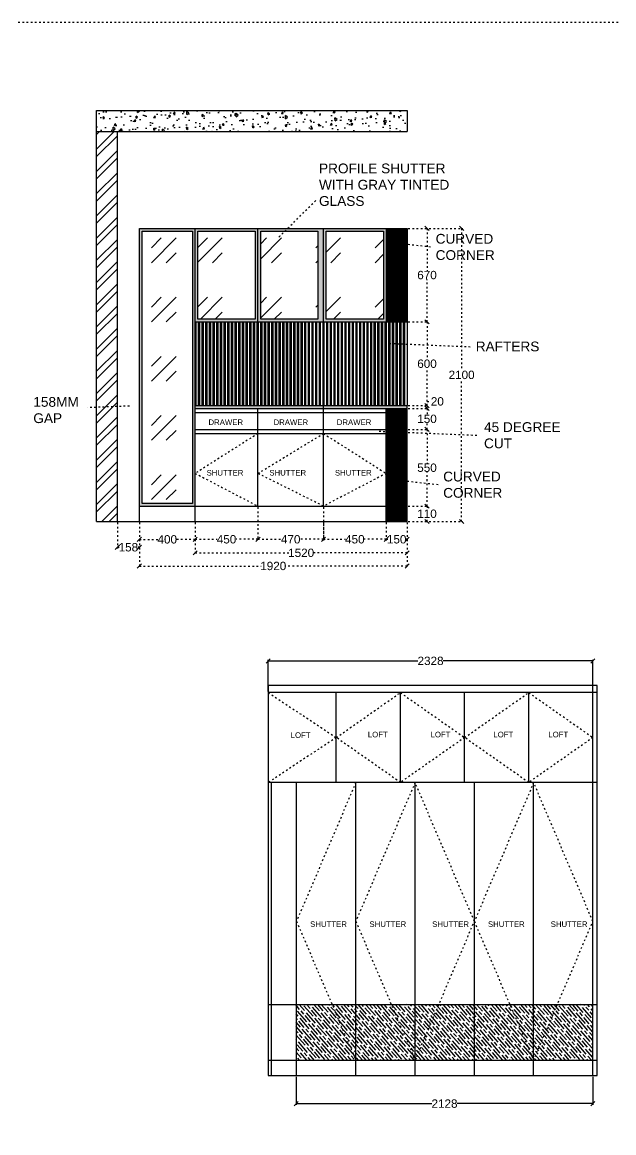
# Model space of a CAD drawing. Header units: millimetres. Extents: x 220712 to 1505573, y -354410 to 241923.
# Drawn here: x 329669 to 333911, y 90074 to 98031 of the extents above; entities that cross this region are included whole.
import ezdxf

# ---------------------------------------------------------------- set-up
doc = ezdxf.new("R2010")
doc.units = ezdxf.units.MM
doc.header["$MEASUREMENT"] = 0
doc.linetypes.add('ACAD_ISO03W100', pattern=[30, 12, -18])
doc.layers.add('Walls', color=253, linetype='Continuous')
doc.styles.get("Standard").update_dxf_attribs({"font": 'arial.ttf'})
doc.dimstyles.new('ISO-25', dxfattribs={"dimtxt": 70, "dimasz": 15, "dimexe": 1.25, "dimexo": 0.625, "dimtad": 1, "dimdec": 0, "dimtxsty": 'Standard', "dimblk": 'ARCHTICK', "dimcen": 0, "dimdle": 11, "dimclrd": 1, "dimclre": 1, "dimclrt": 1, "dimadec": 0, "dimazin": 0, "dimtfac": 1, "dimtdec": 0, "dimtmove": 0, "dimatfit": 3, "dimfxl": 1, "dimarcsym": 0})
doc.dimstyles.get("Standard").update_dxf_attribs({"dimtxt": 60, "dimasz": 30, "dimexe": 7.75, "dimexo": 8.13, "dimgap": 0.63, "dimtad": 0, "dimtih": 1, "dimtoh": 1, "dimdec": 0, "dimzin": 0, "dimtxsty": 'Standard', "dimblk": 'OBLIQUE', "dimcen": 2.25, "dimclrd": 1, "dimclre": 1, "dimclrt": 1, "dimadec": 0, "dimazin": 0, "dimtfac": 1, "dimtdec": 0, "dimtofl": 0, "dimtmove": 0, "dimatfit": 3, "dimfxl": 1, "dimtolj": 1, "dimtzin": 0, "dimlwd": 30, "dimarcsym": 0})

# ---------------------------------------------------------------- blocks, each defined once
blk = doc.blocks.new('_Oblique')
at = {"color": 0, "linetype": 'ByBlock', "lineweight": -2}
blk.add_line((-0.5, -0.5), (0.5, 0.5), dxfattribs=at)
blk = doc.blocks.new('*D2558')
at = {"layer": 'Defpoints', "color": 0, "linetype": 'ACAD_ISO03W100', "lineweight": -2, "transparency": 16777216}
for p in [(330509, 94454), (330909, 94454), (330909, 94325.5)]:
    blk.add_point(p, dxfattribs=at)
at = {"layer": 'Walls', "color": 1, "linetype": 'ACAD_ISO03W100', "lineweight": -2, "transparency": 16777216}
for p, q in [((330509, 94445.9), (330509, 94317.8)), ((330909, 94445.9), (330909, 94317.8))]:
    blk.add_line(p, q, dxfattribs=at)
at = {"layer": 'Walls', "color": 1, "linetype": 'ACAD_ISO03W100', "lineweight": 30, "transparency": 16777216}
for p, q in [((330509, 94325.5), (330641, 94325.5)), ((330909, 94325.5), (330777, 94325.5))]:
    blk.add_line(p, q, dxfattribs=at)
at = {"layer": 'Walls', "color": 1, "linetype": 'ACAD_ISO03W100', "lineweight": 30, "transparency": 16777216, "xscale": 30, "yscale": 30, "zscale": 30, "rotation": 180}
blk.add_blockref('_Oblique', (330509, 94325.5), dxfattribs=at)
at = {"layer": 'Walls', "color": 1, "linetype": 'ACAD_ISO03W100', "lineweight": 30, "transparency": 16777216, "xscale": 30, "yscale": 30, "zscale": 30}
blk.add_blockref('_Oblique', (330909, 94325.5), dxfattribs=at)
at = {"layer": 'Walls', "color": 1, "linetype": 'ACAD_ISO03W100', "lineweight": -2, "transparency": 16777216, "insert": (330709, 94325.5), "char_height": 60, "attachment_point": 5}
blk.add_mtext('\\A1;400', dxfattribs=at)
blk = doc.blocks.new('*D2559')
at = {"layer": 'Defpoints', "color": 0, "linetype": 'ACAD_ISO03W100', "lineweight": -2, "transparency": 16777216}
for p in [(331359, 94564), (330909, 94454), (331359, 94326.2)]:
    blk.add_point(p, dxfattribs=at)
at = {"layer": 'Walls', "color": 1, "linetype": 'ACAD_ISO03W100', "lineweight": -2, "transparency": 16777216}
for p, q in [((331359, 94555.9), (331359, 94318.5)), ((330909, 94445.9), (330909, 94318.5))]:
    blk.add_line(p, q, dxfattribs=at)
at = {"layer": 'Walls', "color": 1, "linetype": 'ACAD_ISO03W100', "lineweight": 30, "transparency": 16777216}
for p, q in [((330909, 94326.2), (331066, 94326.2)), ((331359, 94326.2), (331202, 94326.2))]:
    blk.add_line(p, q, dxfattribs=at)
at = {"layer": 'Walls', "color": 1, "linetype": 'ACAD_ISO03W100', "lineweight": 30, "transparency": 16777216, "xscale": 30, "yscale": 30, "zscale": 30, "rotation": 180}
blk.add_blockref('_Oblique', (330909, 94326.2), dxfattribs=at)
at = {"layer": 'Walls', "color": 1, "linetype": 'ACAD_ISO03W100', "lineweight": 30, "transparency": 16777216, "xscale": 30, "yscale": 30, "zscale": 30}
blk.add_blockref('_Oblique', (331359, 94326.2), dxfattribs=at)
at = {"layer": 'Walls', "color": 1, "linetype": 'ACAD_ISO03W100', "lineweight": -2, "transparency": 16777216, "insert": (331134, 94326.2), "char_height": 60, "attachment_point": 5}
blk.add_mtext('\\A1;450', dxfattribs=at)
blk = doc.blocks.new('*D2560')
at = {"layer": 'Defpoints', "color": 0, "linetype": 'ACAD_ISO03W100', "lineweight": -2, "transparency": 16777216}
for p in [(331359, 94564), (331829, 94564), (331829, 94326.2)]:
    blk.add_point(p, dxfattribs=at)
at = {"layer": 'Walls', "color": 1, "linetype": 'ACAD_ISO03W100', "lineweight": -2, "transparency": 16777216}
for p, q in [((331359, 94555.9), (331359, 94318.5)), ((331829, 94555.9), (331829, 94318.5))]:
    blk.add_line(p, q, dxfattribs=at)
at = {"layer": 'Walls', "color": 1, "linetype": 'ACAD_ISO03W100', "lineweight": 30, "transparency": 16777216}
for p, q in [((331359, 94326.2), (331526, 94326.2)), ((331829, 94326.2), (331662, 94326.2))]:
    blk.add_line(p, q, dxfattribs=at)
at = {"layer": 'Walls', "color": 1, "linetype": 'ACAD_ISO03W100', "lineweight": 30, "transparency": 16777216, "xscale": 30, "yscale": 30, "zscale": 30, "rotation": 180}
blk.add_blockref('_Oblique', (331359, 94326.2), dxfattribs=at)
at = {"layer": 'Walls', "color": 1, "linetype": 'ACAD_ISO03W100', "lineweight": 30, "transparency": 16777216, "xscale": 30, "yscale": 30, "zscale": 30}
blk.add_blockref('_Oblique', (331829, 94326.2), dxfattribs=at)
at = {"layer": 'Walls', "color": 1, "linetype": 'ACAD_ISO03W100', "lineweight": -2, "transparency": 16777216, "insert": (331594, 94326.2), "char_height": 60, "attachment_point": 5}
blk.add_mtext('\\A1;470', dxfattribs=at)
blk = doc.blocks.new('*D2561')
at = {"layer": 'Defpoints', "color": 0, "linetype": 'ACAD_ISO03W100', "lineweight": -2, "transparency": 16777216}
for p in [(331829, 94454), (332279, 94454), (332279, 94326.2)]:
    blk.add_point(p, dxfattribs=at)
at = {"layer": 'Walls', "color": 1, "linetype": 'ACAD_ISO03W100', "lineweight": -2, "transparency": 16777216}
for p, q in [((331829, 94445.9), (331829, 94318.5)), ((332279, 94445.9), (332279, 94318.5))]:
    blk.add_line(p, q, dxfattribs=at)
at = {"layer": 'Walls', "color": 1, "linetype": 'ACAD_ISO03W100', "lineweight": 30, "transparency": 16777216}
for p, q in [((331829, 94326.2), (331986, 94326.2)), ((332279, 94326.2), (332122, 94326.2))]:
    blk.add_line(p, q, dxfattribs=at)
at = {"layer": 'Walls', "color": 1, "linetype": 'ACAD_ISO03W100', "lineweight": 30, "transparency": 16777216, "xscale": 30, "yscale": 30, "zscale": 30, "rotation": 180}
blk.add_blockref('_Oblique', (331829, 94326.2), dxfattribs=at)
at = {"layer": 'Walls', "color": 1, "linetype": 'ACAD_ISO03W100', "lineweight": 30, "transparency": 16777216, "xscale": 30, "yscale": 30, "zscale": 30}
blk.add_blockref('_Oblique', (332279, 94326.2), dxfattribs=at)
at = {"layer": 'Walls', "color": 1, "linetype": 'ACAD_ISO03W100', "lineweight": -2, "transparency": 16777216, "insert": (332054, 94326.2), "char_height": 60, "attachment_point": 5}
blk.add_mtext('\\A1;450', dxfattribs=at)
blk = doc.blocks.new('*D2562')
at = {"layer": 'Defpoints', "color": 0, "linetype": 'ACAD_ISO03W100', "lineweight": -2, "transparency": 16777216}
for p in [(332279, 94564), (332571.5, 94564), (332279, 94454)]:
    blk.add_point(p, dxfattribs=at)
at = {"layer": 'Walls', "color": 1, "linetype": 'ACAD_ISO03W100', "lineweight": -2, "transparency": 16777216}
for p, q in [((332287.1, 94564), (332579.3, 94564)), ((332287.1, 94454), (332579.3, 94454))]:
    blk.add_line(p, q, dxfattribs=at)
at = {"layer": 'Walls', "color": 1, "linetype": 'ACAD_ISO03W100', "lineweight": 30, "transparency": 16777216}
for p, q in [((332571.5, 94564), (332571.5, 94540.3)), ((332571.5, 94454), (332571.5, 94477.7))]:
    blk.add_line(p, q, dxfattribs=at)
at = {"layer": 'Walls', "color": 1, "linetype": 'ACAD_ISO03W100', "lineweight": 30, "transparency": 16777216, "xscale": 30, "yscale": 30, "zscale": 30}
for p, rotation in [((332571.5, 94564), 90), ((332571.5, 94454), 270)]:
    blk.add_blockref('_Oblique', p, dxfattribs=dict(at, rotation=rotation))
at = {"layer": 'Walls', "color": 1, "linetype": 'ACAD_ISO03W100', "lineweight": -2, "transparency": 16777216, "insert": (332571.5, 94509), "char_height": 60, "attachment_point": 5}
blk.add_mtext('\\A1;110', dxfattribs=at)
blk = doc.blocks.new('*D2563')
at = {"layer": 'Defpoints', "color": 0, "linetype": 'ACAD_ISO03W100', "lineweight": -2, "transparency": 16777216}
for p in [(332279, 95114), (332571.5, 95114), (332279, 94564)]:
    blk.add_point(p, dxfattribs=at)
at = {"layer": 'Walls', "color": 1, "linetype": 'ACAD_ISO03W100', "lineweight": -2, "transparency": 16777216}
for p, q in [((332287.1, 95114), (332579.3, 95114)), ((332287.1, 94564), (332579.3, 94564))]:
    blk.add_line(p, q, dxfattribs=at)
at = {"layer": 'Walls', "color": 1, "linetype": 'ACAD_ISO03W100', "lineweight": 30, "transparency": 16777216}
for p, q in [((332571.5, 95114), (332571.5, 94870.3)), ((332571.5, 94564), (332571.5, 94807.7))]:
    blk.add_line(p, q, dxfattribs=at)
at = {"layer": 'Walls', "color": 1, "linetype": 'ACAD_ISO03W100', "lineweight": 30, "transparency": 16777216, "xscale": 30, "yscale": 30, "zscale": 30}
for p, rotation in [((332571.5, 95114), 90), ((332571.5, 94564), 270)]:
    blk.add_blockref('_Oblique', p, dxfattribs=dict(at, rotation=rotation))
at = {"layer": 'Walls', "color": 1, "linetype": 'ACAD_ISO03W100', "lineweight": -2, "transparency": 16777216, "insert": (332571.5, 94839), "char_height": 60, "attachment_point": 5}
blk.add_mtext('\\A1;550', dxfattribs=at)
blk = doc.blocks.new('*D2564')
at = {"layer": 'Defpoints', "color": 0, "linetype": 'ACAD_ISO03W100', "lineweight": -2, "transparency": 16777216}
for p in [(332279, 95264), (332571.5, 95264), (332279, 95114)]:
    blk.add_point(p, dxfattribs=at)
at = {"layer": 'Walls', "color": 1, "linetype": 'ACAD_ISO03W100', "lineweight": -2, "transparency": 16777216}
for p, q in [((332287.1, 95264), (332579.3, 95264)), ((332287.1, 95114), (332579.3, 95114))]:
    blk.add_line(p, q, dxfattribs=at)
at = {"layer": 'Walls', "color": 1, "linetype": 'ACAD_ISO03W100', "lineweight": 30, "transparency": 16777216}
for p, q in [((332571.5, 95264), (332571.5, 95220.3)), ((332571.5, 95114), (332571.5, 95157.7))]:
    blk.add_line(p, q, dxfattribs=at)
at = {"layer": 'Walls', "color": 1, "linetype": 'ACAD_ISO03W100', "lineweight": 30, "transparency": 16777216, "xscale": 30, "yscale": 30, "zscale": 30}
for p, rotation in [((332571.5, 95264), 90), ((332571.5, 95114), 270)]:
    blk.add_blockref('_Oblique', p, dxfattribs=dict(at, rotation=rotation))
at = {"layer": 'Walls', "color": 1, "linetype": 'ACAD_ISO03W100', "lineweight": -2, "transparency": 16777216, "insert": (332571.5, 95189), "char_height": 60, "attachment_point": 5}
blk.add_mtext('\\A1;150', dxfattribs=at)
blk = doc.blocks.new('*D2565')
at = {"layer": 'Defpoints', "color": 0, "linetype": 'ACAD_ISO03W100', "lineweight": -2, "transparency": 16777216}
for p in [(332429, 95284), (332429, 95264), (332571.5, 95284)]:
    blk.add_point(p, dxfattribs=at)
at = {"layer": 'Walls', "color": 1, "linetype": 'ACAD_ISO03W100', "lineweight": -2, "transparency": 16777216}
for p, q in [((332437.1, 95284), (332579.3, 95284)), ((332437.1, 95264), (332579.3, 95264))]:
    blk.add_line(p, q, dxfattribs=at)
at = {"layer": 'Walls', "color": 1, "linetype": 'ACAD_ISO03W100', "lineweight": 30, "transparency": 16777216}
for p, q in [((332571.5, 95284), (332571.5, 95314)), ((332571.5, 95314), (332601.5, 95314)), ((332571.5, 95264), (332571.5, 95284))]:
    blk.add_line(p, q, dxfattribs=at)
at = {"layer": 'Walls', "color": 1, "linetype": 'ACAD_ISO03W100', "lineweight": 30, "transparency": 16777216, "xscale": 30, "yscale": 30, "zscale": 30}
for p, rotation in [((332571.5, 95284), 90), ((332571.5, 95264), 270)]:
    blk.add_blockref('_Oblique', p, dxfattribs=dict(at, rotation=rotation))
at = {"layer": 'Walls', "color": 1, "linetype": 'ACAD_ISO03W100', "lineweight": -2, "transparency": 16777216, "insert": (332645.5, 95314), "char_height": 60, "attachment_point": 5}
blk.add_mtext('\\A1;20', dxfattribs=at)
blk = doc.blocks.new('*D2566')
at = {"layer": 'Defpoints', "color": 0, "linetype": 'ACAD_ISO03W100', "lineweight": -2, "transparency": 16777216}
for p in [(332429, 95884), (332571.5, 95884), (332429, 95284)]:
    blk.add_point(p, dxfattribs=at)
at = {"layer": 'Walls', "color": 1, "linetype": 'ACAD_ISO03W100', "lineweight": -2, "transparency": 16777216}
for p, q in [((332437.1, 95884), (332579.3, 95884)), ((332437.1, 95284), (332579.3, 95284))]:
    blk.add_line(p, q, dxfattribs=at)
at = {"layer": 'Walls', "color": 1, "linetype": 'ACAD_ISO03W100', "lineweight": 30, "transparency": 16777216}
for p, q in [((332571.5, 95884), (332571.5, 95615.3)), ((332571.5, 95284), (332571.5, 95552.7))]:
    blk.add_line(p, q, dxfattribs=at)
at = {"layer": 'Walls', "color": 1, "linetype": 'ACAD_ISO03W100', "lineweight": 30, "transparency": 16777216, "xscale": 30, "yscale": 30, "zscale": 30}
for p, rotation in [((332571.5, 95884), 90), ((332571.5, 95284), 270)]:
    blk.add_blockref('_Oblique', p, dxfattribs=dict(at, rotation=rotation))
at = {"layer": 'Walls', "color": 1, "linetype": 'ACAD_ISO03W100', "lineweight": -2, "transparency": 16777216, "insert": (332571.5, 95584), "char_height": 60, "attachment_point": 5}
blk.add_mtext('\\A1;600', dxfattribs=at)
blk = doc.blocks.new('*D2567')
at = {"layer": 'Defpoints', "color": 0, "linetype": 'ACAD_ISO03W100', "lineweight": -2, "transparency": 16777216}
for p in [(332429, 96554), (332571.5, 96554), (332429, 95884)]:
    blk.add_point(p, dxfattribs=at)
at = {"layer": 'Walls', "color": 1, "linetype": 'ACAD_ISO03W100', "lineweight": -2, "transparency": 16777216}
for p, q in [((332437.1, 96554), (332579.3, 96554)), ((332437.1, 95884), (332579.3, 95884))]:
    blk.add_line(p, q, dxfattribs=at)
at = {"layer": 'Walls', "color": 1, "linetype": 'ACAD_ISO03W100', "lineweight": 30, "transparency": 16777216}
for p, q in [((332571.5, 96554), (332571.5, 96250.3)), ((332571.5, 95884), (332571.5, 96187.7))]:
    blk.add_line(p, q, dxfattribs=at)
at = {"layer": 'Walls', "color": 1, "linetype": 'ACAD_ISO03W100', "lineweight": 30, "transparency": 16777216, "xscale": 30, "yscale": 30, "zscale": 30}
for p, rotation in [((332571.5, 96554), 90), ((332571.5, 95884), 270)]:
    blk.add_blockref('_Oblique', p, dxfattribs=dict(at, rotation=rotation))
at = {"layer": 'Walls', "color": 1, "linetype": 'ACAD_ISO03W100', "lineweight": -2, "transparency": 16777216, "insert": (332571.5, 96219), "char_height": 60, "attachment_point": 5}
blk.add_mtext('\\A1;670', dxfattribs=at)
blk = doc.blocks.new('*D2568')
at = {"layer": 'Defpoints', "color": 0, "linetype": 'ACAD_ISO03W100', "lineweight": -2, "transparency": 16777216}
for p in [(332429, 96554), (332429, 94454), (332819.5, 94454)]:
    blk.add_point(p, dxfattribs=at)
at = {"layer": 'Walls', "color": 1, "linetype": 'ACAD_ISO03W100', "lineweight": -2, "transparency": 16777216}
for p, q in [((332437.1, 96554), (332827.3, 96554)), ((332437.1, 94454), (332827.3, 94454))]:
    blk.add_line(p, q, dxfattribs=at)
at = {"layer": 'Walls', "color": 1, "linetype": 'ACAD_ISO03W100', "lineweight": 30, "transparency": 16777216}
for p, q in [((332819.5, 96554), (332819.5, 95535.3)), ((332819.5, 94454), (332819.5, 95472.7))]:
    blk.add_line(p, q, dxfattribs=at)
at = {"layer": 'Walls', "color": 1, "linetype": 'ACAD_ISO03W100', "lineweight": 30, "transparency": 16777216, "xscale": 30, "yscale": 30, "zscale": 30}
for p, rotation in [((332819.5, 96554), 90), ((332819.5, 94454), 270)]:
    blk.add_blockref('_Oblique', p, dxfattribs=dict(at, rotation=rotation))
at = {"layer": 'Walls', "color": 1, "linetype": 'ACAD_ISO03W100', "lineweight": -2, "transparency": 16777216, "insert": (332819.5, 95504), "char_height": 60, "attachment_point": 5}
blk.add_mtext('\\A1;2100', dxfattribs=at)
blk = doc.blocks.new('*D2569')
at = {"layer": 'Defpoints', "color": 0, "linetype": 'ACAD_ISO03W100', "lineweight": -2, "transparency": 16777216}
for p in [(332279, 94454), (332429, 94454), (332429, 94326.2)]:
    blk.add_point(p, dxfattribs=at)
at = {"layer": 'Walls', "color": 1, "linetype": 'ACAD_ISO03W100', "lineweight": -2, "transparency": 16777216}
for p, q in [((332279, 94445.9), (332279, 94318.5)), ((332429, 94445.9), (332429, 94318.5))]:
    blk.add_line(p, q, dxfattribs=at)
at = {"layer": 'Walls', "color": 1, "linetype": 'ACAD_ISO03W100', "lineweight": 30, "transparency": 16777216}
for p, q in [((332279, 94326.2), (332290, 94326.2)), ((332429, 94326.2), (332418, 94326.2))]:
    blk.add_line(p, q, dxfattribs=at)
at = {"layer": 'Walls', "color": 1, "linetype": 'ACAD_ISO03W100', "lineweight": 30, "transparency": 16777216, "xscale": 30, "yscale": 30, "zscale": 30, "rotation": 180}
blk.add_blockref('_Oblique', (332279, 94326.2), dxfattribs=at)
at = {"layer": 'Walls', "color": 1, "linetype": 'ACAD_ISO03W100', "lineweight": 30, "transparency": 16777216, "xscale": 30, "yscale": 30, "zscale": 30}
blk.add_blockref('_Oblique', (332429, 94326.2), dxfattribs=at)
at = {"layer": 'Walls', "color": 1, "linetype": 'ACAD_ISO03W100', "lineweight": -2, "transparency": 16777216, "insert": (332354, 94326.2), "char_height": 60, "attachment_point": 5}
blk.add_mtext('\\A1;150', dxfattribs=at)
blk = doc.blocks.new('*D2570')
at = {"layer": 'Defpoints', "color": 0, "linetype": 'ACAD_ISO03W100', "lineweight": -2, "transparency": 16777216}
for p in [(330909, 94454), (332429, 94454), (332429, 94229)]:
    blk.add_point(p, dxfattribs=at)
at = {"layer": 'Walls', "color": 1, "linetype": 'ACAD_ISO03W100', "lineweight": -2, "transparency": 16777216}
for p, q in [((330909, 94445.9), (330909, 94221.2)), ((332429, 94445.9), (332429, 94221.2))]:
    blk.add_line(p, q, dxfattribs=at)
at = {"layer": 'Walls', "color": 1, "linetype": 'ACAD_ISO03W100', "lineweight": 30, "transparency": 16777216}
for p, q in [((330909, 94229), (331581.7, 94229)), ((332429, 94229), (331756.3, 94229))]:
    blk.add_line(p, q, dxfattribs=at)
at = {"layer": 'Walls', "color": 1, "linetype": 'ACAD_ISO03W100', "lineweight": 30, "transparency": 16777216, "xscale": 30, "yscale": 30, "zscale": 30, "rotation": 180}
blk.add_blockref('_Oblique', (330909, 94229), dxfattribs=at)
at = {"layer": 'Walls', "color": 1, "linetype": 'ACAD_ISO03W100', "lineweight": 30, "transparency": 16777216, "xscale": 30, "yscale": 30, "zscale": 30}
blk.add_blockref('_Oblique', (332429, 94229), dxfattribs=at)
at = {"layer": 'Walls', "color": 1, "linetype": 'ACAD_ISO03W100', "lineweight": -2, "transparency": 16777216, "insert": (331669, 94229), "char_height": 60, "attachment_point": 5}
blk.add_mtext('\\A1;1520', dxfattribs=at)
blk = doc.blocks.new('*D2571')
at = {"layer": 'Defpoints', "color": 0, "linetype": 'ACAD_ISO03W100', "lineweight": -2, "transparency": 16777216}
for p in [(330351, 94454), (330509, 94454), (330351, 94269)]:
    blk.add_point(p, dxfattribs=at)
at = {"layer": 'Walls', "color": 1, "linetype": 'ACAD_ISO03W100', "lineweight": -2, "transparency": 16777216}
for p, q in [((330351, 94445.9), (330351, 94261.2)), ((330509, 94445.9), (330509, 94261.2))]:
    blk.add_line(p, q, dxfattribs=at)
at = {"layer": 'Walls', "color": 1, "linetype": 'ACAD_ISO03W100', "lineweight": 30, "transparency": 16777216}
for p, q in [((330351, 94269), (330365.9, 94269)), ((330509, 94269), (330494.1, 94269))]:
    blk.add_line(p, q, dxfattribs=at)
at = {"layer": 'Walls', "color": 1, "linetype": 'ACAD_ISO03W100', "lineweight": 30, "transparency": 16777216, "xscale": 30, "yscale": 30, "zscale": 30, "rotation": 180}
blk.add_blockref('_Oblique', (330351, 94269), dxfattribs=at)
at = {"layer": 'Walls', "color": 1, "linetype": 'ACAD_ISO03W100', "lineweight": 30, "transparency": 16777216, "xscale": 30, "yscale": 30, "zscale": 30}
blk.add_blockref('_Oblique', (330509, 94269), dxfattribs=at)
at = {"layer": 'Walls', "color": 1, "linetype": 'ACAD_ISO03W100', "lineweight": -2, "transparency": 16777216, "insert": (330430, 94269), "char_height": 60, "attachment_point": 5}
blk.add_mtext('\\A1;158', dxfattribs=at)
blk = doc.blocks.new('_ArchTick')
at = {"color": 0, "linetype": 'ByBlock', "const_width": 0.15}
blk.add_lwpolyline([(-0.5, -0.5), (0.5, 0.5)], dxfattribs=at)
blk = doc.blocks.new('*D2586')
at = {"layer": 'Defpoints', "color": 0, "linetype": 'ACAD_ISO03W100', "lineweight": -2, "transparency": 16777216}
for p in [(330509, 94454), (332429, 94454), (332429, 94135)]:
    blk.add_point(p, dxfattribs=at)
at = {"layer": 'Walls', "color": 1, "linetype": 'ACAD_ISO03W100', "lineweight": -2, "transparency": 16777216}
for p, q in [((330509, 94445.9), (330509, 94127.2)), ((332429, 94445.9), (332429, 94127.2))]:
    blk.add_line(p, q, dxfattribs=at)
at = {"layer": 'Walls', "color": 1, "linetype": 'ACAD_ISO03W100', "lineweight": 30, "transparency": 16777216}
for p, q in [((330509, 94135), (331381.7, 94135)), ((332429, 94135), (331556.3, 94135))]:
    blk.add_line(p, q, dxfattribs=at)
at = {"layer": 'Walls', "color": 1, "linetype": 'ACAD_ISO03W100', "lineweight": 30, "transparency": 16777216, "xscale": 30, "yscale": 30, "zscale": 30, "rotation": 180}
blk.add_blockref('_Oblique', (330509, 94135), dxfattribs=at)
at = {"layer": 'Walls', "color": 1, "linetype": 'ACAD_ISO03W100', "lineweight": 30, "transparency": 16777216, "xscale": 30, "yscale": 30, "zscale": 30}
blk.add_blockref('_Oblique', (332429, 94135), dxfattribs=at)
at = {"layer": 'Walls', "color": 1, "linetype": 'ACAD_ISO03W100', "lineweight": -2, "transparency": 16777216, "insert": (331469, 94135), "char_height": 60, "attachment_point": 5}
blk.add_mtext('\\A1;1920', dxfattribs=at)
blk = doc.blocks.new('*D2641')
at = {"layer": 'Defpoints', "color": 0, "lineweight": -2, "transparency": 16777216}
for p in [(331633, 90484), (333761, 90484), (333761, 90283)]:
    blk.add_point(p, dxfattribs=at)
at = {"layer": 'Walls', "color": 1, "lineweight": -2, "transparency": 16777216}
for p, q in [((331633, 90475.9), (331633, 90275.2)), ((333761, 90475.9), (333761, 90275.2))]:
    blk.add_line(p, q, dxfattribs=at)
at = {"layer": 'Walls', "color": 1, "lineweight": 30, "transparency": 16777216}
for p, q in [((331633, 90283), (332606.2, 90283)), ((333761, 90283), (332787.8, 90283))]:
    blk.add_line(p, q, dxfattribs=at)
at = {"layer": 'Walls', "color": 1, "lineweight": 30, "transparency": 16777216, "xscale": 30, "yscale": 30, "zscale": 30, "rotation": 180}
blk.add_blockref('_Oblique', (331633, 90283), dxfattribs=at)
at = {"layer": 'Walls', "color": 1, "lineweight": 30, "transparency": 16777216, "xscale": 30, "yscale": 30, "zscale": 30}
blk.add_blockref('_Oblique', (333761, 90283), dxfattribs=at)
at = {"layer": 'Walls', "color": 1, "lineweight": -2, "transparency": 16777216, "insert": (332697, 90283), "char_height": 60, "attachment_point": 5}
blk.add_mtext('\\A1;2128', dxfattribs=at)
blk = doc.blocks.new('*D2643')
at = {"layer": 'Defpoints', "color": 0, "lineweight": -2, "transparency": 16777216}
for p in [(331433, 93455), (331433, 93228), (333761, 93228)]:
    blk.add_point(p, dxfattribs=at)
at = {"layer": 'Walls', "color": 1, "lineweight": -2, "transparency": 16777216}
for p, q in [((331433, 93236.1), (331433, 93462.8)), ((333761, 93236.1), (333761, 93462.8))]:
    blk.add_line(p, q, dxfattribs=at)
at = {"layer": 'Walls', "color": 1, "lineweight": 30, "transparency": 16777216}
for p, q in [((331433, 93455), (332506.2, 93455)), ((333761, 93455), (332687.8, 93455))]:
    blk.add_line(p, q, dxfattribs=at)
at = {"layer": 'Walls', "color": 1, "lineweight": 30, "transparency": 16777216, "xscale": 30, "yscale": 30, "zscale": 30, "rotation": 180}
blk.add_blockref('_Oblique', (331433, 93455), dxfattribs=at)
at = {"layer": 'Walls', "color": 1, "lineweight": 30, "transparency": 16777216, "xscale": 30, "yscale": 30, "zscale": 30}
blk.add_blockref('_Oblique', (333761, 93455), dxfattribs=at)
at = {"layer": 'Walls', "color": 1, "lineweight": -2, "transparency": 16777216, "insert": (332597, 93455), "char_height": 60, "attachment_point": 5}
blk.add_mtext('\\A1;2328', dxfattribs=at)

msp = doc.modelspace()

# ---------------------------------------------------------------- hatches: boundary and pattern name
at = {"layer": 'Walls', "linetype": 'ACAD_ISO03W100', "lineweight": -2, "true_color": 0xc7c8ca}
h = msp.add_hatch(dxfattribs=at)
h.set_pattern_fill('AR-CONC', color=9, scale=20, angle=45)
h.set_pattern_definition([(95, (0, 0), (110.3104, 92.561416), [15, -165]), (40, (0, 0), (-125.998433, 86.75363), [12, -132]), (145.451444, (9.19, 7.71), (-15.688033, 179.315044), [12.74804, -140.22842]), (91.1842, (-28.28, 28.28), (174.33868, 127.522755), [22.5, -247.5]), (141.635635, (-13.76, 38.91), (-5.58001, 269.94233), [19.12207, -210.34275]), (36.184164, (-28.28, 28.28), (-5.58001, 269.94233), [18, -198]), (66, (-7.07, 35.36), (141.354314, 27.476495), [15, -165]), (11, (-7.07, 35.36), (-68.14172, 136.96169), [12, -132]), (116.451445, (4.71, 37.65), (73.212595, 164.43818), [12.74804, -140.22842]), (82.5, (0, 0), (-45.358637, 48.7979635), [0, -130.4, 0, -134, 0, -132.5]), (52.5, (0, 0), (-18.574588, 92.98189), [0, -76.4, 0, -127.4, 0, -50.5]), (12.5, (-31.537, -31.537), (78.6836335, 72.304152), [0, -50, 0, -156, 0, -207]), (2.5, (-45.68, -45.68), (68.317997, 96.631961), [0, -65, 0, -103.6, 0, -147])])
h.paths.add_polyline_path([(332429, 97398), (330201, 97398), (330201, 97248), (332429, 97248)])
at = {"layer": 'Walls', "lineweight": -2, "true_color": 0xc7c8ca}
h = msp.add_hatch(dxfattribs=at)
h.set_pattern_fill('ANSI32', color=9, scale=300)
h.paths.add_polyline_path([(330201, 94454), (330351, 94454), (330351, 97248), (330201, 97248)])
at = {"layer": 'Walls', "lineweight": -2, "true_color": 0x000000}
h = msp.add_hatch(color=18, dxfattribs=at)
h.dxf.hatch_style = 1
h.paths.add_polyline_path([(330909, 96554), (330509, 96554), (330509, 94564), (330909, 94564)])
h.paths.add_polyline_path([(330889, 94584), (330529, 94584), (330529, 96534), (330889, 96534)], flags=16)
h.paths.add_polyline_path([(331359, 96554), (330909, 96554), (330909, 95884), (331359, 95884)])
h.paths.add_polyline_path([(330929, 96534), (331339, 96534), (331339, 95904), (330929, 95904)], flags=16)
h.paths.add_polyline_path([(331829, 96554), (331359, 96554), (331359, 95884), (331829, 95884)])
h.paths.add_polyline_path([(331379, 96534), (331789, 96534), (331789, 95904), (331379, 95904)], flags=16)
h.paths.add_polyline_path([(332279, 96554), (331829, 96554), (331829, 95884), (332279, 95884)])
h.paths.add_polyline_path([(331849, 96534), (332259, 96534), (332259, 95904), (331849, 95904)], flags=16)
at = {"layer": 'Walls', "linetype": 'ACAD_ISO03W100', "lineweight": -2, "true_color": 0xadddf7}
h = msp.add_hatch(dxfattribs=at)
h.set_pattern_fill('GOST_GLASS', color=141, scale=50)
h.set_pattern_definition([(45, (93.5, 0), (424.26407, 0), [250, -350]), (45, (199.57, 0), (424.26407, 0), [100, -500]), (45, (93.5, 106.07), (424.26407, 0), [100, -500])])
h.paths.add_polyline_path([(330889, 96534), (330529, 96534), (330529, 94584), (330889, 94584)])
h = msp.add_hatch(dxfattribs=at)
h.set_pattern_fill('GOST_GLASS', color=141, scale=50)
h.set_pattern_definition([(45, (0, 0), (424.26407, 0), [250, -350]), (45, (106.07, 0), (424.26407, 0), [100, -500]), (45, (0, 106.07), (424.26407, 0), [100, -500])])
h.paths.add_polyline_path([(331339, 96534), (330929, 96534), (330929, 95904), (331339, 95904)])
h.paths.add_polyline_path([(331789, 96534), (331379, 96534), (331379, 95904), (331789, 95904)])
h.paths.add_polyline_path([(332259, 96534), (331849, 96534), (331849, 95904), (332259, 95904)])
at = {"layer": 'Walls', "lineweight": -2, "true_color": 0xc7c8ca}
h = msp.add_hatch(dxfattribs=at)
h.set_pattern_fill('ANSI32', color=9, scale=20, angle=45)
h.paths.add_polyline_path([(332429, 96554), (332279, 96554), (332279, 95884), (332429, 95884)])
h = msp.add_hatch(dxfattribs=at)
h.set_pattern_fill('ANSI32', color=9, scale=70, angle=45)
h.paths.add_polyline_path([(332429, 95884), (330909, 95884), (330909, 95284), (332429, 95284)])
at = {"layer": 'Walls', "lineweight": -2, "true_color": 0x22346e}
h = msp.add_hatch(color=159, dxfattribs=at)
h.dxf.hatch_style = 1
h.paths.add_polyline_path([(332429, 95284), (330909, 95284), (330909, 95264), (332429, 95264)])
at = {"layer": 'Walls', "lineweight": -2, "true_color": 0xc7c8ca}
h = msp.add_hatch(dxfattribs=at)
h.set_pattern_fill('ANSI32', color=9, scale=20, angle=45)
h.paths.add_polyline_path([(332279, 94454), (332429, 94454), (332429, 95264), (332279, 95264)])
at = {"layer": 'Walls', "lineweight": -2, "true_color": 0x8a3e0f, "transparency": 33554618}
h = msp.add_hatch(dxfattribs=at)
h.set_pattern_fill('GOST_WOOD', color=36, scale=10, angle=41)
h.set_pattern_definition([(131, (0, 0), (45.282575, 39.363542), [100, -20]), (131, (28.215, -1.973), (45.282575, 39.363542), [60, -15, 30, -15]), (131, (62.99, -11.493), (45.282575, 39.363542), [100, -20])])
h.paths.add_polyline_path([(331890.1, 90994), (331633, 90994), (331633, 90594), (332061, 90594)])
h.paths.add_polyline_path([(332061, 90994), (331890.1, 90994), (332061, 90594)], flags=17)
h.paths.add_polyline_path([(332315.1, 90994), (332061, 90994), (332061, 90594), (332486, 90594)])
h.paths.add_polyline_path([(332486, 90994), (332315.1, 90994), (332486, 90594)], flags=17)
h.paths.add_polyline_path([(332656.9, 90994), (332486, 90994), (332486, 90594)], flags=17)
h.paths.add_polyline_path([(332911, 90994), (332656.9, 90994), (332486, 90594), (332911, 90594)])
h.paths.add_polyline_path([(333165.1, 90994), (332911, 90994), (332911, 90594), (333336, 90594)])
h.paths.add_polyline_path([(333336, 90994), (333165.1, 90994), (333336, 90594)], flags=17)
h.paths.add_polyline_path([(333506.9, 90994), (333336, 90994), (333336, 90594)], flags=17)
h.paths.add_polyline_path([(333761, 90994), (333506.9, 90994), (333336, 90594), (333761, 90594)])

# ---------------------------------------------------------------- linework, layer by layer
at = {"layer": 'Walls', "color": 18, "lineweight": -2, "true_color": 0x000000}
for p, q in [((330201, 94454), (330201, 97398)), ((330201, 97398), (332429, 97398)), ((332429, 97398), (332429, 97248)), ((330201, 97248), (332429, 97248)), ((330351, 94454), (330351, 97248)), ((332429, 96554), (332429, 95884)), ((332429, 95884), (332429, 95284)), ((332429, 94454), (332429, 95284)), ((330201, 94454), (332429, 94454))]:
    msp.add_line(p, q, dxfattribs=at)
at = {"layer": 'Walls', "color": 159, "lineweight": -2, "true_color": 0x22346e}
for p, q in [((330509, 94454), (330509, 96554)), ((330509, 96554), (332429, 96554)), ((330909, 94454), (330909, 96554)), ((331359, 95884), (331359, 96554)), ((331829, 95884), (331829, 96554)), ((332279, 96554), (332279, 95884)), ((330909, 95884), (332429, 95884)), ((330909, 95284), (332429, 95284)), ((330909, 95264), (332429, 95264)), ((331359, 94564), (331359, 95264)), ((331829, 95264), (331829, 95284)), ((331829, 94564), (331829, 95264)), ((332279, 94454), (332279, 95264)), ((330909, 95234), (332279, 95234)), ((330909, 95114), (332279, 95114)), ((330909, 95084), (332279, 95084)), ((330509, 94564), (332279, 94564))]:
    msp.add_line(p, q, dxfattribs=at)
at = {"layer": 'Walls', "color": 177, "lineweight": -2, "true_color": 0x293189}
for p, q in [((333791, 93278), (331433, 93278)), ((331433, 93278), (331433, 92584)), ((333791, 92584), (333791, 93278)), ((333791, 93228), (331433, 93228)), ((331921, 92584), (331921, 93228)), ((332381, 92584), (332381, 93228)), ((332841, 92584), (332841, 93228)), ((333301, 92584), (333301, 93228)), ((333761, 92584), (333761, 93228)), ((333791, 92584), (331433, 92584)), ((331433, 92584), (331433, 90484)), ((331453, 92584), (331453, 90484)), ((331633, 92584), (331633, 90484)), ((332061, 90484), (332061, 92584)), ((332486, 90484), (332486, 92584)), ((332911, 90484), (332911, 92584)), ((333336, 90484), (333336, 92584)), ((333761, 90484), (333761, 92584)), ((333791, 90484), (333791, 92584)), ((331433, 90994), (333791, 90994)), ((331433, 90594), (333791, 90594)), ((331433, 90484), (333791, 90484))]:
    msp.add_line(p, q, dxfattribs=at)
at = {"layer": 'Walls', "color": 9, "linetype": 'ACAD_ISO03W100', "lineweight": -2, "true_color": 0xc7c8ca}
for p, q in [((331433, 93228), (331921, 92906)), ((331921, 92906), (332381, 93228)), ((332381, 93228), (332841, 92906)), ((332841, 92906), (333301, 93228)), ((333301, 93228), (333761, 92906)), ((331921, 92906), (331433, 92584)), ((332381, 92584), (331921, 92906)), ((332841, 92906), (332381, 92584)), ((333301, 92584), (332841, 92906)), ((333761, 92906), (333301, 92584)), ((332061, 92584), (331636, 91589)), ((332486, 92584), (332061, 91589)), ((332911, 91589), (332486, 92584)), ((333336, 92584), (332911, 91589)), ((333761, 91589), (333336, 92584)), ((331636, 91589), (332061, 90594)), ((332061, 91589), (332486, 90594)), ((332486, 90594), (332911, 91589)), ((332911, 91589), (333336, 90594)), ((333336, 90594), (333761, 91589))]:
    msp.add_line(p, q, dxfattribs=at)
at = {"layer": 'Walls', "color": 18, "linetype": 'ACAD_ISO03W100', "lineweight": -2, "true_color": 0x000000}
msp.add_lwpolyline([(308580, 98031), (365544.5, 98031), (365544.5, 71967.5), (308580, 71967.5)], close=True, dxfattribs=at)
at = {"layer": 'Walls', "color": 159, "lineweight": -2, "true_color": 0x22346e}
for points in [[(330529, 96534), (330889, 96534), (330889, 94584), (330529, 94584)], [(330929, 96534), (331339, 96534), (331339, 95904), (330929, 95904)], [(331379, 96534), (331789, 96534), (331789, 95904), (331379, 95904)], [(331849, 96534), (332259, 96534), (332259, 95904), (331849, 95904)]]:
    msp.add_lwpolyline(points, close=True, dxfattribs=at)
at = {"layer": 'Walls', "color": 159, "linetype": 'ACAD_ISO03W100', "lineweight": -2, "true_color": 0x22346e}
for points in [[(331359, 95084), (330909, 94798.5), (331359, 94564)], [(331829, 95084), (332279, 94798.5), (331829, 94564), (331359, 94798.5), (331829, 95084)]]:
    msp.add_lwpolyline(points, dxfattribs=at)

# ---------------------------------------------------------------- texts
at = {"char_height": 70, "attachment_point": 1}
for s, width, insert in [('PROFILE SHUTTER WITH GRAY TINTED GLASS', 957.894, (331797, 97018.5)), ('CURVED CORNER', 414.195, (332633.5, 96514.3)), ('RAFTERS', 694.731, (332921, 95743)), ('158MM \\PGAP', 414.195, (329748.5, 95345.8)), ('45 DEGREE CUT ', 694.731, (332980.2, 95165.3)), ('CURVED CORNER', 414.195, (332687.5, 94810.8))]:
    msp.add_mtext_dynamic_manual_height_columns(s, width=width, gutter_width=12.5, heights=[0], dxfattribs=dict(at, insert=insert))
at = {"color": 159, "true_color": 0x22346e, "char_height": 40, "attachment_point": 1}
for s, insert in [('DRAWER', (331004.5, 95185)), ('DRAWER', (331471, 95185)), ('DRAWER', (331924.5, 95185)), ('SHUTTER', (330991, 94823)), ('SHUTTER', (331441, 94823)), ('SHUTTER', (331911, 94823)), ('LOFT', (331594, 92943.4)), ('LOFT', (332147.1, 92947.4)), ('LOFT', (332597.1, 92947.4)), ('LOFT', (333047.1, 92947.4)), ('LOFT', (333441.1, 92947.4))]:
    msp.add_mtext_dynamic_manual_height_columns(s, width=246.425, gutter_width=1213, heights=[0], dxfattribs=dict(at, insert=insert))
at = {"color": 7, "char_height": 40, "attachment_point": 1}
for insert in [(331733.5, 91589), (332158.5, 91589), (332608.5, 91589), (333008.5, 91589), (333458.5, 91589)]:
    msp.add_mtext_dynamic_manual_height_columns('SHUTTER', width=246.425, gutter_width=1213, heights=[0], dxfattribs=dict(at, insert=insert))

# ---------------------------------------------------------------- dimensions: what is measured, and where the dimension line sits
at = {"layer": 'Walls', "color": 18, "linetype": 'ACAD_ISO03W100', "lineweight": -2, "true_color": 0x000000}
for base, p1, p2, picture, middle in [((332571.5, 96554), (332429, 95884), (332429, 96554), '*D2567', (332571.5, 96219)), ((332819.5, 94454), (332429, 96554), (332429, 94454), '*D2568', (332819.5, 95504)), ((332571.5, 95884), (332429, 95284), (332429, 95884), '*D2566', (332571.5, 95584)), ((332571.5, 95284), (332429, 95264), (332429, 95284), '*D2565', (332645.5, 95314)), ((332571.5, 95264), (332279, 95114), (332279, 95264), '*D2564', (332571.5, 95189)), ((332571.5, 95114), (332279, 94564), (332279, 95114), '*D2563', (332571.5, 94839)), ((332571.5, 94564), (332279, 94454), (332279, 94564), '*D2562', (332571.5, 94509))]:
    dim = msp.add_linear_dim(base=base, p1=p1, p2=p2, angle=90, dimstyle='Standard', dxfattribs=at)
    dim.commit()
    dim.dimension.update_dxf_attribs({"geometry": picture, "text_midpoint": middle})
at = {"layer": 'Walls', "color": 159, "linetype": 'ACAD_ISO03W100', "lineweight": -2, "true_color": 0x22346e}
for base, p1, p2, picture, middle in [((331359, 94326.2), (330909, 94454), (331359, 94564), '*D2559', (331134, 94326.2)), ((331829, 94326.2), (331359, 94564), (331829, 94564), '*D2560', (331594, 94326.2))]:
    dim = msp.add_linear_dim(base=base, p1=p1, p2=p2, dimstyle='Standard', dxfattribs=at)
    dim.commit()
    dim.dimension.update_dxf_attribs({"geometry": picture, "text_midpoint": middle})
at = {"layer": 'Walls', "color": 18, "linetype": 'ACAD_ISO03W100', "lineweight": -2, "true_color": 0x000000}
for base, p1, p2, picture, middle in [((330351, 94269), (330509, 94454), (330351, 94454), '*D2571', (330430, 94269)), ((330909, 94325.5), (330509, 94454), (330909, 94454), '*D2558', (330709, 94325.5)), ((332429, 94135), (330509, 94454), (332429, 94454), '*D2586', (331469, 94135)), ((332279, 94326.2), (331829, 94454), (332279, 94454), '*D2561', (332054, 94326.2)), ((332429, 94326.2), (332279, 94454), (332429, 94454), '*D2569', (332354, 94326.2))]:
    dim = msp.add_linear_dim(base=base, p1=p1, p2=p2, dimstyle='Standard', dxfattribs=at)
    dim.commit()
    dim.dimension.update_dxf_attribs({"geometry": picture, "text_midpoint": middle})
dim = msp.add_linear_dim(base=(332429, 94229), p1=(330909, 94454), p2=(332429, 94454), dimstyle='Standard', dxfattribs=at)
dim.commit()
dim.dimension.update_dxf_attribs({"geometry": '*D2570', "text_midpoint": (331669, 94229), "dimtype": 160})
at = {"layer": 'Walls', "color": 177, "lineweight": -2, "true_color": 0x293189}
for base, p1, p2, picture, middle in [((331433, 93455), (333761, 93228), (331433, 93228), '*D2643', (332597, 93455)), ((333761, 90283), (331633, 90484), (333761, 90484), '*D2641', (332697, 90283))]:
    dim = msp.add_linear_dim(base=base, p1=p1, p2=p2, dimstyle='Standard', dxfattribs=at)
    dim.commit()
    dim.dimension.update_dxf_attribs({"geometry": picture, "text_midpoint": middle})

# ---------------------------------------------------------------- leaders
at = {"color": 18, "linetype": 'ACAD_ISO03W100', "true_color": 0x000000}
for points in [[(331510, 96491.3), (331775.5, 96755.5)], [(332346.5, 96449.8), (332612, 96420.8)], [(332270.5, 95731.2), (332898.5, 95705.5)], [(330437.5, 95281.3), (330137.6, 95269.1)], [(332227.5, 95100.8), (332933.5, 95071.8)], [(332400.5, 94746.3), (332666, 94717.3)]]:
    msp.add_leader(points, dimstyle='ISO-25', override={"dimgap": 0.625, "dimtad": 0}, dxfattribs=at)

doc.saveas('drawing.dxf')
